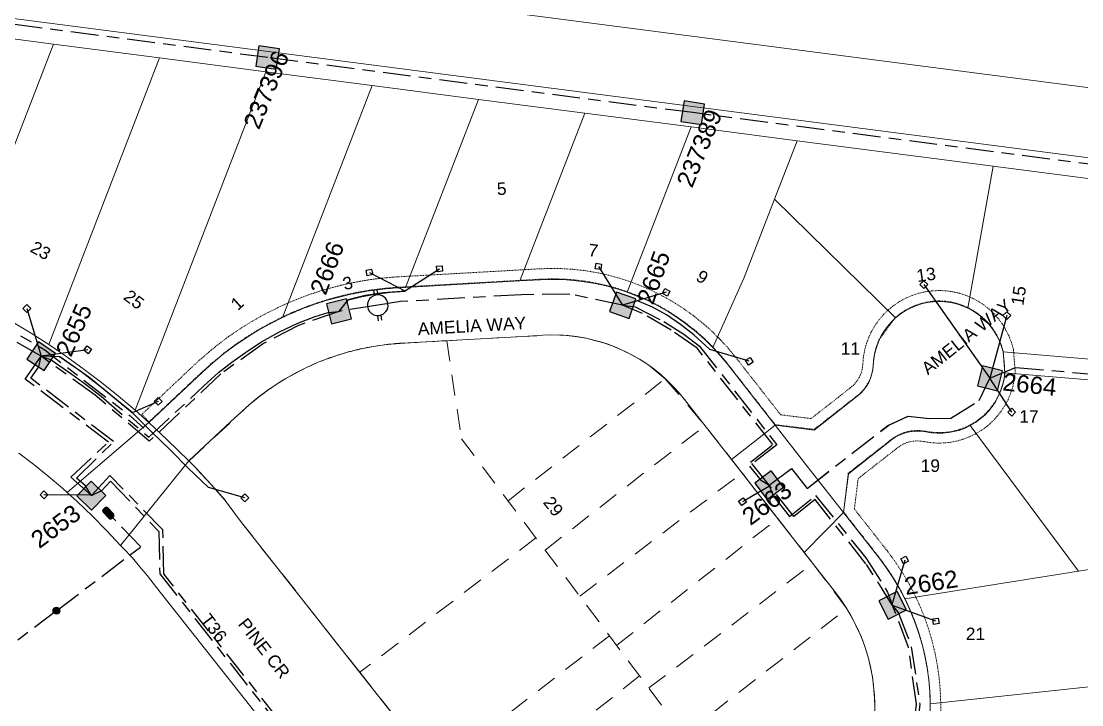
# Model space of a CAD drawing. Header units: metres. Extents: x 298214 to 299272, y 6265564 to 6266203.
# Drawn here: x 298861.9 to 299014.7, y 6266015.6 to 6266114.2 of the extents above; entities that cross this region are included whole.
import ezdxf
from ezdxf.enums import TextEntityAlignment as Align

# ---------------------------------------------------------------- set-up
doc = ezdxf.new("R2010")
doc.units = ezdxf.units.M
for name, pattern in [('Cable Exist UG', [8.2, 4, -1.2, 1.8, -1.2]), ('Dash', [5, 3, -2]), ('HIDDEN', [0.375, 0.25, -0.125]), ('HIDDEN2', [0.1875, 0.125, -0.0625])]:
    doc.linetypes.add(name, pattern=pattern)
doc.layers.get('0').update_dxf_attribs({"color": 6})
for name, color, linetype, lineweight in [('Cadastre Developer_SP_EXT', 9, 'Continuous', 5), ('Cadastre Land Parcels_SP_EXT', 9, 'Continuous', 5), ('Cadastre Other Property_SP_EXT', 9, 'HIDDEN', 5), ('Cadastre Roads_SP_EXT', 9, 'Continuous', 5)]:
    doc.layers.add(name, color=color, linetype=linetype, lineweight=lineweight)
for name, color, linetype in [('Equip_LV_EXT', 7, 'Continuous'), ('Mains_LV_EXT', 7, 'Continuous'), ('Mains_SL_EXT', 7, 'Continuous'), ('Services_SP_EXT', 7, 'Continuous'), ('SupportsUG_SP_LV_SL_EXT', 7, 'Continuous'), ('UG_Details_SP_MISC', 7, 'Continuous')]:
    doc.layers.add(name, color=color, linetype=linetype)
doc.styles.add('COLUMN_LABEL', font='arial.ttf')
doc.styles.add('POLE_LABEL', font='arial.ttf')
doc.styles.get("Standard").update_dxf_attribs({"font": 'arial.ttf'})

# ---------------------------------------------------------------- blocks, each defined once
blk = doc.blocks.new('COLUMN_EXT')
blk.add_hatch(color=256).paths.add_polyline_path([(-1.49, 1.48), (-1.49, -1.49), (1.48, -1.49), (1.48, 1.48)])
blk.add_lwpolyline([(-1.49, -1.49), (1.48, -1.49), (1.48, 1.48), (-1.49, 1.48)], close=True)
for tag, height, style, flags, p in [('ASSET_NUM', 2.5, 'COLUMN_LABEL', 8, (2, 2)), ('STRUCTURE_PLANT_NUMBER', 0.2, 'POLE_LABEL', 9, (1.81, 0.03)), ('STREET_CODE', 0.2, 'COLUMN_LABEL', 9, (1.81, -0.2))]:
    blk.add_attdef(tag, text='', height=height, dxfattribs=dict(style=style, flags=flags)).set_placement(p, align=Align.MIDDLE_LEFT)
at = {"flags": 9}
for tag, p in [('COLUMN_TYPE', (1.81, -0.4)), ('OWNED_BY', (1.81, -0.6)), ('STATE', (1.81, -0.8)), ('USAGE', (1.81, -1)), ('STREETNAME', (1.81, -1.6)), ('LEGEND', (1.81, -1.2)), ('LOCATION', (1.81, -1.4)), ('SUBURB', (1.81, -1.8)), ('NOTES', (1.81, -2))]:
    blk.add_attdef(tag, text='', height=0.2, dxfattribs=at).set_placement(p, align=Align.MIDDLE_LEFT)
at = {"flags": 1}
blk.add_attdef('Z', (1.81, -2.35), '', height=0.2, dxfattribs=at)
blk = doc.blocks.new('CCP_EXT')
at = {"flags": 9}
for tag, p in [('LIFE_SUPPORT', (0, -1.6)), ('STATE', (0, -1.8)), ('NOTES', (0, -2))]:
    blk.add_attdef(tag, text='', height=0.2, dxfattribs=at).set_placement(p, align=Align.MIDDLE_LEFT)
blk.add_wipeout([(0, 0.57), (0.57, 0), (0, -0.57), (-0.57, 0)])
blk.add_lwpolyline([(-0.57, 0), (0, 0.57), (0.57, 0), (0, -0.57), (-0.57, 0)])
at = {"flags": 1}
blk.add_attdef('Z', (0, 0), '', height=0.2, dxfattribs=at)
at = {"flags": 9}
for tag, p in [('CCP_TYPE', (0, 0)), ('CONSTRUCTED_VOLTAGE', (0, -0.2)), ('OPERATING_VOLTAGE', (0, -0.6)), ('ORIENTATION', (0, -0.8)), ('OWNED_BY', (0, -1)), ('NO_PHASES', (0, -0.4)), ('USAGE', (0, -1.2)), ('LEGEND', (0, -1.4))]:
    blk.add_attdef(tag, text='', height=0.2, dxfattribs=at).set_placement(p, align=Align.MIDDLE_LEFT)
blk = doc.blocks.new('LV_STJ_EXT')
h = blk.add_hatch(color=256)
edge = h.paths.add_edge_path()
edge.add_ellipse((-0.59, 0.13), major_axis=(0.226, 0.226), ratio=1, start_angle=45, end_angle=135)
edge.add_line((-0.91, 0.13), (-0.91, -0.13))
edge.add_ellipse((-0.59, -0.13), major_axis=(0.226, 0.226), ratio=1, start_angle=135, end_angle=225)
edge.add_line((-0.59, -0.45), (0.59, -0.45))
edge.add_ellipse((0.59, -0.13), major_axis=(-0.226, 0.226), ratio=1, start_angle=135, end_angle=225)
edge.add_line((0.91, -0.13), (0.91, 0.13))
edge.add_ellipse((0.59, 0.13), major_axis=(-0.226, 0.226), ratio=1, start_angle=225, end_angle=315)
edge.add_line((0.59, 0.45), (-0.59, 0.45))
blk.add_lwpolyline([(-0.91, 0.13), (-0.91, -0.13, 0.414214), (-0.59, -0.45), (0.59, -0.45, 0.414214), (0.91, -0.13), (0.91, 0.13, 0.414214), (0.59, 0.45), (-0.59, 0.45, 0.414214)], format="xyb", close=True)
at = {"flags": 1}
blk.add_attdef('Z', (0, 0), '', height=0.2, dxfattribs=at)
at = {"flags": 9}
for tag, p in [('ORIENTATION', (0, 0)), ('USAGE', (0, -0.2)), ('LEGEND', (0, -0.4)), ('NOTES', (0, -0.6))]:
    blk.add_attdef(tag, text='', height=0.2, dxfattribs=at).set_placement(p, align=Align.MIDDLE_LEFT)
blk = doc.blocks.new('LV_UG_LINKS_OPEN_EXT')
for p, q in [((-0.25, 1.47), (-0.25, 2.22)), ((0.25, 1.47), (0.25, 2.22)), ((-0.25, -1.47), (-0.25, -2.22)), ((0.25, -1.47), (0.25, -2.22))]:
    blk.add_line(p, q)
at = {"flags": 9}
for tag, p in [('ACTUAL_STATUS', (0, 0)), ('CONSTRUCTED_VOLTAGE', (0, -0.2)), ('OPERATING_VOLTAGE', (0, -0.6)), ('ORIENTATION', (0, -0.8)), ('STATE', (0, -1)), ('SWITCH_TYPE', (0, -1.2)), ('NO_PHASES', (0, -0.4)), ('USAGE', (0, -1.4)), ('NOTES', (0, -1.6))]:
    blk.add_attdef(tag, text='', height=0.2, dxfattribs=at).set_placement(p, align=Align.MIDDLE_LEFT)
at = {"flags": 1}
blk.add_attdef('Z', (0, 0), '', height=0.2, dxfattribs=at)
blk.add_wipeout([(-0.25, 1.47), (-0.43, 1.43), (-0.61, 1.36), (-0.77, 1.28), (-0.93, 1.17), (-1.07, 1.05), (-1.19, 0.9), (-1.29, 0.75), (-1.38, 0.58), (-1.44, 0.4), (-1.48, 0.22), (-1.49, 0.03), (-1.49, -0.16), (-1.45, -0.34), (-1.4, -0.52), (-1.32, -0.69), (-1.23, -0.85), (-1.11, -1), (-0.98, -1.13), (-0.83, -1.24), (-0.66, -1.34), (-0.49, -1.41), (-0.31, -1.46), (-0.13, -1.49), (0.06, -1.49), (0.25, -1.47), (0.43, -1.43), (0.61, -1.36), (0.77, -1.28), (0.93, -1.17), (1.07, -1.05), (1.19, -0.9), (1.29, -0.75), (1.38, -0.58), (1.44, -0.4), (1.48, -0.22), (1.49, -0.03), (1.49, 0.16), (1.45, 0.34), (1.4, 0.52), (1.32, 0.69), (1.23, 0.85), (1.11, 1), (0.98, 1.13), (0.83, 1.24), (0.66, 1.34), (0.49, 1.41), (0.31, 1.46), (0.13, 1.49), (-0.06, 1.49)])
blk.add_lwpolyline([(0, -1.49, 1), (0, 1.49, 1)], format="xyb", close=True)
blk = doc.blocks.new('CONNECTOR_NODE_EXT')
h = blk.add_hatch(color=256)
edge = h.paths.add_edge_path()
edge.add_arc((0, 0), 0.5, 0, 360)
blk.add_circle((0, 0), 0.5)
at = {"flags": 1}
blk.add_attdef('Z', (0, 0), '', height=0.2, dxfattribs=at)
at = {"flags": 9}
for tag, p in [('CONNECTOR_TYPE', (0, 0)), ('CONSTRUCTED_VOLTAGE', (0, -0.2)), ('OPERATING_VOLTAGE', (0, -0.6)), ('ORIENTATION', (0, -0.8)), ('SUBTYPE', (0, -1)), ('NO_PHASES', (0, -0.4)), ('USAGE', (0, -1.2)), ('NOTES', (0, -1.4))]:
    blk.add_attdef(tag, text='', height=0.2, dxfattribs=at).set_placement(p, align=Align.MIDDLE_LEFT)

msp = doc.modelspace()

# ---------------------------------------------------------------- linework, layer by layer
at = {"layer": 'Cadastre Developer_SP_EXT', "linetype": 'Dash'}
for points in [[(298932.05, 6266045.04), (298954.71, 6266062.63)], [(298937.39, 6266037.93), (298960.43, 6266055.87)], [(298947.71, 6266024.2), (298970.92, 6266042.47)], [(298936.07, 6266039.68), (298910.69, 6266020.31)], [(298952.34, 6266018.04), (298975.99, 6266035.99)], [(298957.44, 6266011.25), (298980.86, 6266029.5)], [(298946.67, 6266025.57), (298921.72, 6266006.32)], [(298951.02, 6266019.78), (298926.39, 6266000.4)]]:
    msp.add_lwpolyline(points, dxfattribs=at)
at = {"layer": 'Cadastre Land Parcels_SP_EXT', "linetype": 'Continuous'}
for points in [[(298363.9, 6266200.96), (298362.44, 6266189.44), (298382.38, 6266186.85), (299033.66, 6266102.27), (299053.72, 6266099.67), (299055.54, 6266111.67), (299057.4, 6266123.95), (299066.91, 6266122.7)], [(298984.9, 6266014.46), (298984.9, 6266015.81), (298984.86, 6266016.98), (298984.74, 6266018.32), (298984.56, 6266019.65), (298984.3, 6266020.98), (298983.99, 6266022.29), (298983.61, 6266023.58), (298983.16, 6266024.85), (298982.65, 6266026.1), (298981.99, 6266027.49), (298981.44, 6266028.51), (298980.75, 6266029.69), (298979.99, 6266030.82), (298979.12, 6266031.99), (298974.74, 6266037.58), (298964.25, 6266050.98), (298964.25, 6266050.98), (298957.47, 6266059.65), (298956.63, 6266060.67), (298955.96, 6266061.43), (298954.93, 6266062.44), (298954.01, 6266063.27), (298953.04, 6266064.04), (298952.03, 6266064.77), (298950.99, 6266065.44), (298949.91, 6266066.05), (298948.81, 6266066.62), (298947.68, 6266067.12), (298946.32, 6266067.63), (298945.39, 6266067.93), (298944.24, 6266068.25), (298943.08, 6266068.5), (298941.9, 6266068.7), (298940.72, 6266068.84), (298939.53, 6266068.92), (298938.34, 6266068.94), (298937.05, 6266068.9), (298934.18, 6266068.73), (298916.77, 6266067.75), (298916.43, 6266067.73), (298916.11, 6266067.71), (298915.8, 6266067.68), (298915.48, 6266067.65), (298915.16, 6266067.62), (298914.84, 6266067.59), (298914.53, 6266067.55), (298914.21, 6266067.51), (298913.9, 6266067.47), (298913.58, 6266067.43), (298913.27, 6266067.38), (298912.95, 6266067.33), (298912.64, 6266067.28), (298912.32, 6266067.23), (298911.7, 6266067.11), (298911.39, 6266067.05), (298911.07, 6266066.98), (298910.76, 6266066.91), (298910.45, 6266066.84), (298910.14, 6266066.77), (298909.83, 6266066.69), (298909.53, 6266066.61), (298909.22, 6266066.53), (298908.91, 6266066.45), (298908.6, 6266066.36), (298908.3, 6266066.27), (298907.99, 6266066.18), (298907.69, 6266066.08), (298907.39, 6266065.99), (298907.08, 6266065.89), (298906.78, 6266065.78), (298906.48, 6266065.68), (298906.18, 6266065.57), (298905.88, 6266065.46), (298905.59, 6266065.35), (298905.29, 6266065.23), (298904.99, 6266065.12), (298904.7, 6266065), (298904.41, 6266064.87), (298904.11, 6266064.75), (298903.82, 6266064.62), (298903.53, 6266064.49), (298903.24, 6266064.35), (298903.11, 6266064.3), (298901.49, 6266063.48), (298900.05, 6266062.68), (298898.65, 6266061.81), (298897.3, 6266060.88), (298895.98, 6266059.9), (298894.77, 6266058.9), (298892.03, 6266056.39), (298886.06, 6266050.78), (298887.08, 6266049.74), (298889.22, 6266047.43), (298891.3, 6266045.05), (298893.48, 6266042.1), (298929.88, 6265995.98)], [(298953.02, 6265941.73), (298949.97, 6265945.6), (298944.82, 6265952.11), (298922.2, 6265980.77), (298919.92, 6265983.67), (298917.17, 6265987.16), (298914.61, 6265990.45), (298912.89, 6265992.65), (298881.41, 6266032.54), (298880.08, 6266034.21), (298878.73, 6266035.81), (298877.93, 6266036.79), (298877.42, 6266037.35), (298877.08, 6266037.72), (298876.2, 6266038.59), (298874.17, 6266040.76), (298872.1, 6266042.87), (298869.97, 6266044.92), (298868.53, 6266046.22), (298867.84, 6266046.84), (298865.79, 6266048.58), (298863.69, 6266050.26), (298861.54, 6266051.88)]]:
    msp.add_lwpolyline(points, dxfattribs=at)
for points in [[(299033.66, 6266102.27), (298382.38, 6266186.85), (298380.83, 6266176.93), (298433.21, 6266170.12), (298650.79, 6266141.86), (298769.87, 6266126.39), (299032.1, 6266092.34), (299033.66, 6266102.27)], [(298866.53, 6266110.86), (298851.21, 6266112.85), (298838.8, 6266080.77), (298841.64, 6266079.76), (298844.45, 6266078.69), (298847.22, 6266077.55), (298849.96, 6266076.34), (298852.68, 6266075.06), (298866.53, 6266110.86)], [(298881.84, 6266108.87), (298866.53, 6266110.86), (298852.68, 6266075.06), (298855.39, 6266073.69), (298858.06, 6266072.26), (298860.7, 6266070.76), (298863.3, 6266069.18), (298865.85, 6266067.55), (298881.84, 6266108.87)], [(298897.16, 6266106.88), (298881.84, 6266108.87), (298865.85, 6266067.55), (298868.44, 6266065.79), (298870.98, 6266063.97), (298873.46, 6266062.08), (298875.9, 6266060.13), (298878.29, 6266058.11), (298897.16, 6266106.88)], [(298912.47, 6266104.89), (298897.16, 6266106.88), (298878.29, 6266058.11), (298880.3, 6266056.32), (298888.02, 6266063.58), (298889.51, 6266064.92), (298891.06, 6266066.19), (298892.66, 6266067.39), (298894.31, 6266068.51), (298896.01, 6266069.57), (298897.75, 6266070.55), (298899.53, 6266071.44), (298912.47, 6266104.89)], [(298927.79, 6266102.9), (298912.47, 6266104.89), (298899.53, 6266071.44), (298899.89, 6266071.61), (298900.24, 6266071.77), (298900.59, 6266071.93), (298900.95, 6266072.09), (298901.3, 6266072.24), (298901.66, 6266072.39), (298902.01, 6266072.53), (298902.37, 6266072.68), (298902.73, 6266072.82), (298903.1, 6266072.96), (298903.46, 6266073.09), (298903.82, 6266073.22), (298904.19, 6266073.35), (298904.56, 6266073.47), (298904.92, 6266073.59), (298905.29, 6266073.71), (298905.66, 6266073.83), (298906.03, 6266073.94), (298906.4, 6266074.05), (298906.78, 6266074.15), (298907.15, 6266074.26), (298907.52, 6266074.35), (298907.9, 6266074.45), (298908.27, 6266074.54), (298908.65, 6266074.63), (298909.03, 6266074.72), (298909.4, 6266074.8), (298909.78, 6266074.88), (298910.16, 6266074.96), (298910.54, 6266075.03), (298910.92, 6266075.1), (298911.3, 6266075.17), (298911.69, 6266075.23), (298912.07, 6266075.29), (298912.45, 6266075.34), (298912.83, 6266075.4), (298913.22, 6266075.45), (298913.6, 6266075.5), (298913.99, 6266075.54), (298914.37, 6266075.58), (298914.76, 6266075.62), (298915.14, 6266075.65), (298915.53, 6266075.68), (298915.91, 6266075.71), (298916.3, 6266075.73), (298917.29, 6266075.79), (298927.79, 6266102.9)], [(298943.1, 6266100.91), (298927.79, 6266102.9), (298917.29, 6266075.79), (298933.73, 6266076.72), (298943.1, 6266100.91)], [(298958.42, 6266098.92), (298943.1, 6266100.91), (298933.73, 6266076.72), (298936.71, 6266076.89), (298938.3, 6266076.94), (298939.89, 6266076.91), (298941.48, 6266076.8), (298943.06, 6266076.61), (298944.63, 6266076.35), (298946.19, 6266076), (298947.72, 6266075.58), (298949.24, 6266075.09), (298958.42, 6266098.92)], [(298973.73, 6266096.93), (298958.42, 6266098.92), (298949.24, 6266075.09), (298950.77, 6266074.5), (298952.28, 6266073.83), (298953.75, 6266073.08), (298955.18, 6266072.26), (298956.56, 6266071.37), (298957.89, 6266070.4), (298959.18, 6266069.37), (298960.41, 6266068.27), (298961.58, 6266067.11), (298966.08, 6266077.2), (298970.46, 6266088.52), (298973.73, 6266096.93)], [(299001.95, 6266093.26), (298973.73, 6266096.93), (298970.46, 6266088.52), (298987.9, 6266071.38), (298988.57, 6266071.91), (298989.28, 6266072.39), (298990.03, 6266072.79), (298990.82, 6266073.13), (298991.63, 6266073.4), (298992.46, 6266073.59), (298993.31, 6266073.71), (298994.16, 6266073.75), (298995.02, 6266073.71), (298995.87, 6266073.6), (298996.7, 6266073.41), (298997.52, 6266073.14), (298998.3, 6266072.81), (299001.95, 6266093.26)], [(299029.89, 6266077.8), (299020.79, 6266090.81), (299001.95, 6266093.26), (298998.3, 6266072.81), (298999.04, 6266072.41), (298999.74, 6266071.95), (299000.4, 6266071.43), (299001.01, 6266070.85), (299001.56, 6266070.22), (299002.06, 6266069.54), (299002.5, 6266068.83), (299002.87, 6266068.07), (299003.18, 6266067.29), (299003.41, 6266066.49), (299027.81, 6266064.45), (299029.89, 6266077.8)], [(298987.9, 6266071.38), (298970.46, 6266088.52), (298966.08, 6266077.2), (298961.58, 6266067.11), (298962.67, 6266065.91), (298963.71, 6266064.66), (298970.55, 6266055.91), (298976.16, 6266055.23), (298982.39, 6266060.1), (298982.88, 6266060.53), (298983.32, 6266061.01), (298983.71, 6266061.54), (298984.03, 6266062.1), (298984.3, 6266062.7), (298984.5, 6266063.32), (298984.63, 6266063.95), (298984.69, 6266064.6), (298984.76, 6266065.46), (298984.9, 6266066.3), (298985.13, 6266067.13), (298985.42, 6266067.93), (298985.79, 6266068.7), (298986.22, 6266069.44), (298986.73, 6266070.14), (298987.28, 6266070.78), (298987.9, 6266071.38)], [(299027.35, 6266061.48), (299003.65, 6266063.45), (299003.53, 6266062.6), (299003.35, 6266061.77), (299003.09, 6266060.95), (299002.75, 6266060.16), (299002.35, 6266059.4), (299001.88, 6266058.68), (299001.34, 6266058.01), (299000.75, 6266057.39), (299000.1, 6266056.83), (298999.41, 6266056.32), (298998.67, 6266055.88), (299014.27, 6266034.87), (299023.44, 6266036.33), (299027.35, 6266061.48)], [(299014.27, 6266034.87), (298998.67, 6266055.88), (298997.93, 6266055.52), (298997.15, 6266055.23), (298996.36, 6266055), (298995.54, 6266054.85), (298994.71, 6266054.77), (298993.89, 6266054.76), (298993.06, 6266054.82), (298992.24, 6266054.95), (298991.6, 6266055.05), (298990.95, 6266055.08), (298990.3, 6266055.03), (298989.65, 6266054.92), (298989.03, 6266054.74), (298988.43, 6266054.49), (298987.85, 6266054.18), (298987.32, 6266053.8), (298981.1, 6266048.93), (298980.41, 6266043.32), (298985.48, 6266036.84), (298986.53, 6266035.43), (298987.51, 6266033.96), (298988.42, 6266032.44), (298989.24, 6266030.88), (299014.27, 6266034.87)], [(299023.44, 6266036.33), (299014.27, 6266034.87), (298989.24, 6266030.88), (298989.98, 6266029.3), (298990.64, 6266027.68), (298991.22, 6266026.04), (298991.72, 6266024.36), (298992.13, 6266022.67), (298992.45, 6266020.95), (298992.69, 6266019.22), (298992.85, 6266017.48), (298992.91, 6266015.74), (299020.7, 6266018.75), (299023.44, 6266036.33)], [(299018.31, 6266003.4), (299020.7, 6266018.75), (298992.91, 6266015.74), (298992.9, 6266014.21), (298992.82, 6266012.69), (298992.68, 6266011.17), (298991.41, 6266000.49), (299018.31, 6266003.4)]]:
    msp.add_lwpolyline(points, close=True, dxfattribs=at)
at = {"layer": 'Cadastre Roads_SP_EXT', "linetype": 'Continuous'}
msp.add_lwpolyline([(299027.81, 6266064.45), (299003.41, 6266066.49), (299003.53, 6266064.97), (299003.65, 6266063.45), (299027.35, 6266061.48), (299027.58, 6266062.96), (299027.81, 6266064.45)], close=True, dxfattribs=at)
at = {"layer": 'Mains_LV_EXT', "linetype": 'Cable Exist UG'}
for points in [[(298969.7, 6266047.28), (298972.88, 6266049.7), (298975.14, 6266046.82), (298986.8, 6266055.89), (298989.73, 6266057.24), (298992.77, 6266056.9), (298995.89, 6266056.96), (298999.95, 6266059.48), (299001.5, 6266062.69)], [(298987.48, 6266029.95), (298983.64, 6266035.96), (298976.3, 6266045.19), (298973.22, 6266042.78), (298969.7, 6266047.28)], [(298866.97, 6266029.17), (298879.13, 6266038.4), (298874.44, 6266043.25)], [(298982.67, 6265977.57), (298986.59, 6265984.73), (298987.34, 6265987.27), (298988.1, 6265991.51), (298989.43, 6266000.74), (298990.91, 6266015.72), (298989.78, 6266023.87), (298987.48, 6266029.95)], [(298866.97, 6266029.17), (298851.56, 6266017.46)]]:
    msp.add_lwpolyline(points, dxfattribs=at)
at = {"layer": 'Mains_SL_EXT', "linetype": 'Cable Exist UG'}
for points in [[(298897.41, 6266108.92), (298836.15, 6266116.9)], [(298958.67, 6266100.98), (298897.41, 6266108.92)], [(299018.26, 6266093.24), (298958.67, 6266100.98)], [(299001.5, 6266062.69), (299005.24, 6266064.25), (299027.03, 6266062.37), (299029.32, 6266061.27)], [(298969.7, 6266047.28), (298972.88, 6266049.7), (298975.14, 6266046.82), (298986.91, 6266055.94), (298989.73, 6266057.24), (298992.75, 6266056.9), (298995.89, 6266056.96), (298999.95, 6266059.48), (299001.5, 6266062.69)], [(298969.7, 6266047.28), (298970.27, 6266045.74), (298972.63, 6266042.78), (298976.38, 6266045.78), (298983.61, 6266036.8), (298986.75, 6266031.87), (298987.48, 6266029.95)], [(298987.48, 6266029.95), (298988.34, 6266028.85), (298990.17, 6266023.99), (298991.39, 6266015.72), (298989.96, 6266001.74), (298988.73, 6265992.55), (298987.74, 6265986.73), (298987.05, 6265984.54), (298983.81, 6265978.72), (298982.67, 6265977.57)]]:
    msp.add_lwpolyline(points, dxfattribs=at)

# ---------------------------------------------------------------- block references
at = {"layer": 'Equip_LV_EXT', "rotation": 132.8446068683434}
msp.add_blockref('LV_STJ_EXT', (298874.44, 6266043.25), dxfattribs=at)
at = {"layer": 'Equip_LV_EXT'}
msp.add_blockref('CONNECTOR_NODE_EXT', (298866.97, 6266029.17), dxfattribs=at)
at = {"layer": 'SupportsUG_SP_LV_SL_EXT'}
ref = msp.add_blockref('COLUMN_EXT', (298897.41, 6266108.92), dxfattribs=dict(at, rotation=351.603621822244))
ref.add_attrib('ASSET_NUM', '237396', dxfattribs={"layer": '0', "height": 2.5, "rotation": 67.752, "style": 'COLUMN_LABEL'}).set_placement((298899.41, 6266109.67), align=Align.MIDDLE_RIGHT)
ref = msp.add_blockref('COLUMN_EXT', (298958.67, 6266100.98), dxfattribs=dict(at, rotation=351.4823730393124))
ref.add_attrib('ASSET_NUM', '237389', dxfattribs={"layer": '0', "height": 2.5, "rotation": 67.7232, "style": 'COLUMN_LABEL'}).set_placement((298960.67, 6266101.73), align=Align.TOP_RIGHT)
ref = msp.add_blockref('COLUMN_EXT', (298907.67, 6266072.32), dxfattribs=dict(at, rotation=194.2664191663896))
ref.add_attrib('ASSET_NUM', '2666', dxfattribs={"layer": '0', "height": 2.5, "rotation": 69.361, "style": 'COLUMN_LABEL'}).set_placement((298903.43, 6266075.41), align=Align.TOP_LEFT)
ref = msp.add_blockref('COLUMN_EXT', (298948.57, 6266073.21), dxfattribs=dict(at, rotation=160.7438317725801))
ref.add_attrib('ASSET_NUM', '2665', dxfattribs={"layer": '0', "height": 2.5, "rotation": 70.8526, "style": 'COLUMN_LABEL'}).set_placement((298950.57, 6266073.96), align=Align.TOP_LEFT)
ref = msp.add_blockref('COLUMN_EXT', (298864.77, 6266065.86), dxfattribs=dict(at, rotation=146.1559625258223))
ref.add_attrib('ASSET_NUM', '2655', dxfattribs={"layer": '0', "height": 2.5, "rotation": 66.2689, "style": 'COLUMN_LABEL'}).set_placement((298866.77, 6266066.61), align=Align.TOP_LEFT)
ref = msp.add_blockref('COLUMN_EXT', (299001.5, 6266062.69), dxfattribs=dict(at, rotation=76.38573284434194))
ref.add_attrib('ASSET_NUM', '2664', dxfattribs={"layer": '0', "height": 2.5, "rotation": 353.9511, "style": 'COLUMN_LABEL'}).set_placement((299003.5, 6266063.44), align=Align.TOP_LEFT)
ref = msp.add_blockref('COLUMN_EXT', (298969.7, 6266047.28), dxfattribs=dict(at, rotation=306.9181431787414))
ref.add_attrib('ASSET_NUM', '2663', dxfattribs={"layer": '0', "height": 2.5, "rotation": 36.9544, "style": 'COLUMN_LABEL'}).set_placement((298971.7, 6266048.03), align=Align.TOP_RIGHT)
ref = msp.add_blockref('COLUMN_EXT', (298872, 6266045.77), dxfattribs=dict(at, rotation=315.1414517240952))
ref.add_attrib('ASSET_NUM', '2653', dxfattribs={"layer": '0', "height": 2.5, "rotation": 36.6156, "style": 'COLUMN_LABEL'}).set_placement((298869.23, 6266044.68), align=Align.TOP_RIGHT)
ref = msp.add_blockref('COLUMN_EXT', (298987.48, 6266029.95), dxfattribs=dict(at, rotation=116.7481306524379))
ref.add_attrib('ASSET_NUM', '2662', dxfattribs={"layer": '0', "height": 2.5, "rotation": 8.6191, "style": 'COLUMN_LABEL'}).set_placement((298989.48, 6266030.7), align=Align.BOTTOM_LEFT)

# ---------------------------------------------------------------- texts
at = {"layer": 'Cadastre Land Parcels_SP_EXT'}
for s, rotation, p in [('5', 3.2478, (298930.48, 6266089.08)), ('23', 330.3038, (298863.04, 6266081.03)), ('7', 353.3022, (298943.54, 6266080.31)), ('3', 13.8532, (298908.48, 6266075.37)), ('9', 327.1946, (298958.97, 6266076.92)), ('13', 7.8222, (298991.04, 6266076.55)), ('15', 81.1519, (299006.3, 6266073.08)), ('25', 322.811, (298876.49, 6266074.17)), ('1', 41.9678, (298893.09, 6266072.36)), ('29', 308.5027, (298937.01, 6266044.76))]:
    msp.add_text(s, height=1.8, rotation=rotation, dxfattribs=at).set_placement(p)
for s, p in [('11', (298979.99, 6266066.07)), ('17', (299005.73, 6266056.28)), ('19', (298991.51, 6266049.19)), ('21', (298998.02, 6266024.94))]:
    msp.add_text(s, height=1.8, dxfattribs=at).set_placement(p)
at = {"layer": 'Cadastre Roads_SP_EXT'}
for s, rotation, p in [('AMELIA WAY', 3.2832, (298919.09, 6266068.9)), ('PINE CR', 308.2072, (298893.04, 6266027.22))]:
    msp.add_text(s, height=1.8, rotation=rotation, dxfattribs=at).set_placement(p)
at = {"layer": 'Mains_LV_EXT'}
msp.add_text('T36', height=1.8, rotation=307.1487, dxfattribs=at).set_placement((298887.64, 6266027.88))

# ---------------------------------------------------------------- next in the draw order: block references
at = {"layer": 'Services_SP_EXT'}
for p, rotation in [((298922.19, 6266078.48), 319.4948660896813), ((298945.08, 6266078.81), 217.8261539842007), ((298912.07, 6266077.95), 237.0364032138154), ((298954.84, 6266075.08), 287.4039460520985), ((298871.47, 6266066.8), 187.961046085994), ((298966.82, 6266065.15), 256.2952800724112), ((298865.17, 6266045.9), 0.8508364527140032), ((298965.84, 6266044.9), 352.209097056945), ((298989.22, 6266036.49), 253.8260287993717), ((298993.72, 6266027.65), 143.8344557041465)]:
    msp.add_blockref('CCP_EXT', p, dxfattribs=dict(at, rotation=rotation))
for p in [(298991.99, 6266076.19), (298862.7, 6266072.75), (299003.92, 6266071.72), (298881.63, 6266059.36), (299004.64, 6266057.8), (298894.13, 6266045.44)]:
    msp.add_blockref('CCP_EXT', p, dxfattribs=at)

# ---------------------------------------------------------------- next in the draw order: linework, layer by layer
at = {"layer": 'Cadastre Developer_SP_EXT', "linetype": 'Dash'}
for points in [[(298923.21, 6266068.11), (298938.02, 6266068.93), (298940.03, 6266068.88), (298941.67, 6266068.73), (298943.29, 6266068.46), (298943.81, 6266068.34), (298945.82, 6266067.79), (298947.04, 6266067.36), (298948.93, 6266066.56), (298949.53, 6266066.25), (298950.39, 6266065.78), (298951.37, 6266065.2), (298952.18, 6266064.66), (298952.37, 6266064.52), (298954.69, 6266062.61), (298954.71, 6266062.63), (298960.43, 6266055.87), (298965.78, 6266049.04), (298970.92, 6266042.47), (298975.99, 6266035.99), (298980.86, 6266029.5), (298981.76, 6266027.93), (298982.19, 6266027.07), (298982.92, 6266025.45), (298983.46, 6266024), (298983.93, 6266022.48), (298984.27, 6266021.11), (298984.56, 6266019.62), (298984.73, 6266018.38), (298984.88, 6266016.53), (298984.9, 6266015.35)], [(298921.72, 6266006.32), (298910.69, 6266020.31), (298893.49, 6266042.1), (298891.31, 6266045.05), (298889.24, 6266047.42), (298886.08, 6266050.78), (298894.78, 6266058.89), (298895.46, 6266059.45), (298896.09, 6266059.96), (298896.49, 6266060.26), (298896.94, 6266060.6), (298897.31, 6266060.88), (298897.8, 6266061.22), (298898.33, 6266061.58), (298898.79, 6266061.89), (298899.46, 6266062.3), (298900.03, 6266062.66), (298900.76, 6266063.06), (298901.35, 6266063.39), (298902.07, 6266063.76), (298903.08, 6266064.27), (298903.7, 6266064.55), (298904.71, 6266064.99), (298905.24, 6266065.21), (298905.83, 6266065.43), (298906.3, 6266065.61), (298907.14, 6266065.9), (298907.63, 6266066.06), (298908.47, 6266066.32), (298908.87, 6266066.43), (298909.39, 6266066.57), (298909.8, 6266066.68), (298910.35, 6266066.81), (298910.87, 6266066.93), (298911.38, 6266067.04), (298911.88, 6266067.14), (298913.17, 6266067.36), (298914.25, 6266067.51), (298915.22, 6266067.62), (298917.2, 6266067.77), (298918.01, 6266067.81), (298919, 6266067.87), (298919.4, 6266067.89), (298920.37, 6266067.95), (298921.45, 6266068.01), (298921.87, 6266068.03), (298922.51, 6266068.07), (298923.21, 6266068.11)], [(298923.21, 6266068.11), (298925.35, 6266053.94), (298964.54, 6266001.8), (298974.38, 6265993.82)], [(298942.39, 6266031.28), (298965.78, 6266049.04)]]:
    msp.add_lwpolyline(points, dxfattribs=at)
at = {"layer": 'Cadastre Other Property_SP_EXT', "linetype": 'HIDDEN2'}
msp.add_lwpolyline([(298994.4, 6266014.26), (298994.41, 6266015.85), (298994.34, 6266017.67), (298994.18, 6266019.48), (298993.93, 6266021.29), (298993.59, 6266023.07), (298993.16, 6266024.84), (298992.65, 6266026.59), (298992.04, 6266028.31), (298991.36, 6266029.99), (298990.59, 6266031.64), (298989.72, 6266033.27), (298988.78, 6266034.85), (298987.76, 6266036.38), (298986.67, 6266037.84), (298981.97, 6266043.84), (298982.51, 6266048.22), (298988.21, 6266052.69), (298988.64, 6266052.99), (298989.07, 6266053.22), (298989.52, 6266053.41), (298989.99, 6266053.55), (298990.48, 6266053.63), (298990.96, 6266053.66), (298991.45, 6266053.64), (298992.01, 6266053.56), (298992.88, 6266053.42), (298993.84, 6266053.35), (298994.8, 6266053.36), (298995.75, 6266053.45), (298996.7, 6266053.63), (298997.62, 6266053.89), (298998.52, 6266054.23), (298999.38, 6266054.65), (299000.24, 6266055.16), (299001.04, 6266055.74), (299001.79, 6266056.4), (299002.47, 6266057.12), (299003.09, 6266057.89), (299003.64, 6266058.73), (299004.11, 6266059.6), (299004.49, 6266060.52), (299004.8, 6266061.46), (299005.01, 6266062.43), (299005.15, 6266063.51), (299004.89, 6266066.85), (299004.6, 6266067.86), (299004.25, 6266068.77), (299003.81, 6266069.64), (299003.31, 6266070.47), (299002.73, 6266071.25), (299002.09, 6266071.98), (299001.38, 6266072.65), (299000.62, 6266073.26), (298999.81, 6266073.79), (298998.95, 6266074.25), (298998.04, 6266074.64), (298997.1, 6266074.95), (298996.13, 6266075.16), (298995.15, 6266075.3), (298994.16, 6266075.34), (298993.17, 6266075.29), (298992.19, 6266075.16), (298991.23, 6266074.94), (298990.28, 6266074.63), (298989.38, 6266074.24), (298988.5, 6266073.77), (298987.68, 6266073.22), (298986.91, 6266072.6), (298986.19, 6266071.91), (298985.54, 6266071.16), (298984.97, 6266070.35), (298984.46, 6266069.5), (298984.04, 6266068.6), (298983.69, 6266067.67), (298983.44, 6266066.71), (298983.27, 6266065.74), (298983.19, 6266064.82), (298983.14, 6266064.26), (298983.04, 6266063.78), (298982.89, 6266063.32), (298982.69, 6266062.87), (298982.45, 6266062.45), (298982.16, 6266062.06), (298981.83, 6266061.7), (298981.43, 6266061.35), (298975.73, 6266056.88), (298971.35, 6266057.42), (298964.88, 6266065.69), (298963.81, 6266066.99), (298962.66, 6266068.24), (298962.33, 6266068.57), (298962.66, 6266068.24), (298961.43, 6266069.46), (298960.14, 6266070.61), (298958.79, 6266071.69), (298957.38, 6266072.7), (298955.93, 6266073.64), (298954.43, 6266074.5), (298952.88, 6266075.28), (298951.3, 6266075.99), (298949.69, 6266076.6), (298948.11, 6266077.12), (298946.5, 6266077.56), (298944.88, 6266077.91), (298943.24, 6266078.19), (298941.59, 6266078.38), (298939.93, 6266078.49), (298938.27, 6266078.52), (298936.63, 6266078.47), (298933.64, 6266078.3), (298917.2, 6266077.37), (298916.21, 6266077.31), (298915.81, 6266077.29), (298915.41, 6266077.26), (298915.02, 6266077.23), (298914.62, 6266077.19), (298914.22, 6266077.15), (298913.82, 6266077.11), (298913.42, 6266077.07), (298913.03, 6266077.02), (298912.63, 6266076.97), (298912.23, 6266076.91), (298911.84, 6266076.85), (298911.44, 6266076.79), (298911.05, 6266076.73), (298910.65, 6266076.66), (298910.26, 6266076.58), (298909.87, 6266076.51), (298909.48, 6266076.43), (298909.08, 6266076.35), (298908.69, 6266076.26), (298908.3, 6266076.17), (298907.91, 6266076.08), (298907.53, 6266075.98), (298907.14, 6266075.88), (298906.75, 6266075.78), (298906.37, 6266075.68), (298905.98, 6266075.57), (298905.6, 6266075.46), (298905.21, 6266075.34), (298904.83, 6266075.22), (298904.45, 6266075.1), (298904.07, 6266074.97), (298903.69, 6266074.84), (298903.31, 6266074.71), (298902.94, 6266074.58), (298902.56, 6266074.44), (298902.19, 6266074.3), (298901.82, 6266074.15), (298901.44, 6266074), (298901.07, 6266073.85), (298900.7, 6266073.7), (298900.34, 6266073.54), (298899.97, 6266073.38), (298899.61, 6266073.21), (298899.24, 6266073.05), (298898.87, 6266072.87), (298897.03, 6266071.95), (298895.23, 6266070.94), (298893.48, 6266069.85), (298891.77, 6266068.69), (298890.12, 6266067.45), (298888.53, 6266066.13), (298887, 6266064.76), (298879.28, 6266057.49), (298880.3, 6266056.4), (298888.02, 6266063.66), (298889.51, 6266065), (298891.05, 6266066.27), (298892.65, 6266067.47), (298894.3, 6266068.59), (298896, 6266069.65), (298897.74, 6266070.62), (298899.52, 6266071.52), (298899.87, 6266071.69), (298900.23, 6266071.85), (298900.58, 6266072.01), (298900.93, 6266072.16), (298901.29, 6266072.32), (298901.65, 6266072.47), (298902.01, 6266072.61), (298902.36, 6266072.76), (298902.73, 6266072.9), (298903.09, 6266073.03), (298903.45, 6266073.17), (298903.82, 6266073.3), (298904.18, 6266073.43), (298904.55, 6266073.55), (298904.91, 6266073.67), (298905.28, 6266073.79), (298905.65, 6266073.91), (298906.02, 6266074.02), (298906.4, 6266074.13), (298906.77, 6266074.23), (298907.14, 6266074.33), (298907.52, 6266074.43), (298907.89, 6266074.53), (298908.27, 6266074.62), (298908.64, 6266074.71), (298909.02, 6266074.8), (298909.4, 6266074.88), (298909.78, 6266074.96), (298910.16, 6266075.04), (298910.54, 6266075.11), (298910.92, 6266075.18), (298911.3, 6266075.25), (298911.68, 6266075.31), (298912.06, 6266075.37), (298912.45, 6266075.43), (298912.83, 6266075.48), (298913.21, 6266075.53), (298913.6, 6266075.58), (298913.98, 6266075.62), (298914.37, 6266075.66), (298914.75, 6266075.7), (298915.14, 6266075.73), (298915.53, 6266075.76), (298915.91, 6266075.79), (298916.3, 6266075.81), (298917.29, 6266075.87), (298933.73, 6266076.8), (298936.7, 6266076.97), (298938.28, 6266077.02), (298939.87, 6266076.99), (298941.45, 6266076.89), (298943.03, 6266076.7), (298944.6, 6266076.44), (298946.15, 6266076.1), (298947.68, 6266075.68), (298949.19, 6266075.19), (298950.73, 6266074.6), (298952.24, 6266073.93), (298953.71, 6266073.18), (298955.15, 6266072.36), (298956.54, 6266071.46), (298957.88, 6266070.5), (298959.17, 6266069.46), (298960.4, 6266068.36), (298961.58, 6266067.2), (298962.67, 6266066), (298963.71, 6266064.75), (298970.55, 6266056), (298976.16, 6266055.32), (298982.39, 6266060.19), (298982.88, 6266060.62), (298983.32, 6266061.1), (298983.71, 6266061.63), (298984.03, 6266062.19), (298984.3, 6266062.78), (298984.5, 6266063.41), (298984.63, 6266064.04), (298984.69, 6266064.69), (298984.76, 6266065.55), (298984.9, 6266066.39), (298985.13, 6266067.22), (298985.42, 6266068.02), (298985.53, 6266068.26), (298987.9, 6266071.47), (298987.9, 6266071.47), (298988.57, 6266072), (298989.28, 6266072.48), (298990.03, 6266072.89), (298990.82, 6266073.22), (298991.63, 6266073.49), (298992.46, 6266073.68), (298993.31, 6266073.8), (298994.16, 6266073.84), (298995.02, 6266073.8), (298995.87, 6266073.69), (298996.7, 6266073.5), (298997.51, 6266073.23), (298998.3, 6266072.9), (298999.04, 6266072.5), (298999.74, 6266072.04), (299000.4, 6266071.52), (299001.01, 6266070.94), (299001.56, 6266070.31), (299002.06, 6266069.63), (299002.5, 6266068.92), (299002.87, 6266068.17), (299003.17, 6266067.38), (299003.41, 6266066.58), (299003.64, 6266063.54), (299003.53, 6266062.69), (299003.35, 6266061.86), (299003.08, 6266061.04), (299002.75, 6266060.25), (299002.35, 6266059.49), (299001.87, 6266058.77), (299001.34, 6266058.1), (299000.75, 6266057.48), (299000.1, 6266056.92), (298999.41, 6266056.41), (298998.67, 6266055.97), (298997.93, 6266055.61), (298997.15, 6266055.32), (298996.35, 6266055.09), (298995.54, 6266054.94), (298994.71, 6266054.86), (298993.88, 6266054.85), (298993.06, 6266054.91), (298992.24, 6266055.04), (298991.6, 6266055.14), (298990.94, 6266055.17), (298990.29, 6266055.12), (298989.65, 6266055.01), (298989.03, 6266054.83), (298988.42, 6266054.58), (298987.85, 6266054.27), (298987.32, 6266053.89), (298981.09, 6266049.02), (298980.41, 6266043.41), (298985.48, 6266036.93), (298986.53, 6266035.52), (298987.51, 6266034.05), (298988.42, 6266032.53), (298989.24, 6266030.97), (298989.98, 6266029.39), (298990.64, 6266027.78), (298991.22, 6266026.13), (298991.71, 6266024.45), (298992.13, 6266022.76), (298992.45, 6266021.04), (298992.69, 6266019.31), (298992.85, 6266017.57), (298992.91, 6266015.83), (298992.9, 6266014.3)], dxfattribs=at)
at = {"layer": 'Cadastre Roads_SP_EXT', "linetype": 'Continuous'}
for points in [[(298949.24, 6266075.09), (298947.72, 6266075.58), (298946.19, 6266076), (298944.63, 6266076.35), (298943.06, 6266076.61), (298941.48, 6266076.8), (298939.89, 6266076.91), (298938.3, 6266076.94), (298936.71, 6266076.89), (298933.73, 6266076.72), (298917.29, 6266075.79), (298916.3, 6266075.73), (298915.91, 6266075.71), (298915.53, 6266075.68), (298915.14, 6266075.65), (298914.76, 6266075.62), (298914.37, 6266075.58), (298913.99, 6266075.54), (298913.6, 6266075.5), (298913.22, 6266075.45), (298912.83, 6266075.4), (298912.45, 6266075.34), (298912.07, 6266075.29), (298911.69, 6266075.23), (298911.3, 6266075.17), (298910.92, 6266075.1), (298910.54, 6266075.03), (298910.16, 6266074.96), (298909.78, 6266074.88), (298909.4, 6266074.8), (298909.03, 6266074.72), (298908.65, 6266074.63), (298908.27, 6266074.54), (298907.9, 6266074.45), (298907.52, 6266074.35), (298907.15, 6266074.26), (298906.78, 6266074.15), (298906.4, 6266074.05), (298906.03, 6266073.94), (298905.66, 6266073.83), (298905.29, 6266073.71), (298904.92, 6266073.59), (298904.56, 6266073.47), (298904.19, 6266073.35), (298903.82, 6266073.22), (298903.46, 6266073.09), (298903.1, 6266072.96), (298902.73, 6266072.82), (298902.37, 6266072.68), (298902.01, 6266072.53), (298901.66, 6266072.39), (298901.3, 6266072.24), (298900.95, 6266072.09), (298900.59, 6266071.93), (298900.24, 6266071.77), (298899.89, 6266071.61), (298899.53, 6266071.44), (298897.75, 6266070.55), (298896.01, 6266069.57), (298894.31, 6266068.51), (298892.66, 6266067.39), (298891.06, 6266066.19), (298889.51, 6266064.92), (298888.02, 6266063.58), (298880.3, 6266056.32), (298882.91, 6266053.82), (298886.06, 6266050.78), (298892.03, 6266056.39), (298894.77, 6266058.9), (298895.98, 6266059.9), (298897.3, 6266060.88), (298898.65, 6266061.81), (298900.05, 6266062.68), (298901.49, 6266063.48), (298903.11, 6266064.3), (298903.24, 6266064.35), (298903.53, 6266064.49), (298903.82, 6266064.62), (298904.11, 6266064.75), (298904.41, 6266064.87), (298904.7, 6266065), (298904.99, 6266065.12), (298905.29, 6266065.23), (298905.59, 6266065.35), (298905.88, 6266065.46), (298906.18, 6266065.57), (298906.48, 6266065.68), (298906.78, 6266065.78), (298907.08, 6266065.89), (298907.39, 6266065.99), (298907.69, 6266066.08), (298907.99, 6266066.18), (298908.3, 6266066.27), (298908.6, 6266066.36), (298908.91, 6266066.45), (298909.22, 6266066.53), (298909.53, 6266066.61), (298909.83, 6266066.69), (298910.14, 6266066.77), (298910.45, 6266066.84), (298910.76, 6266066.91), (298911.07, 6266066.98), (298911.39, 6266067.05), (298911.7, 6266067.11), (298912.32, 6266067.23), (298912.64, 6266067.28), (298912.95, 6266067.33), (298913.27, 6266067.38), (298913.58, 6266067.43), (298913.9, 6266067.47), (298914.21, 6266067.51), (298914.53, 6266067.55), (298914.84, 6266067.59), (298915.16, 6266067.62), (298915.48, 6266067.65), (298915.8, 6266067.68), (298916.11, 6266067.71), (298916.43, 6266067.73), (298916.77, 6266067.75), (298934.18, 6266068.73), (298937.05, 6266068.9), (298938.34, 6266068.94), (298939.53, 6266068.92), (298940.72, 6266068.84), (298941.9, 6266068.7), (298943.08, 6266068.5), (298944.24, 6266068.25), (298945.39, 6266067.93), (298946.32, 6266067.63), (298947.68, 6266067.12), (298948.81, 6266066.62), (298949.91, 6266066.05), (298950.99, 6266065.44), (298952.03, 6266064.77), (298953.04, 6266064.04), (298954.01, 6266063.27), (298954.93, 6266062.44), (298955.96, 6266061.43), (298956.63, 6266060.67), (298957.47, 6266059.65), (298964.25, 6266050.98), (298967.77, 6266053.74), (298970.55, 6266055.91), (298963.71, 6266064.66), (298962.67, 6266065.91), (298961.58, 6266067.11), (298960.41, 6266068.27), (298959.18, 6266069.37), (298957.89, 6266070.4), (298956.56, 6266071.37), (298955.18, 6266072.26), (298953.75, 6266073.08), (298952.28, 6266073.83), (298950.77, 6266074.5), (298949.24, 6266075.09)], [(298998.3, 6266072.81), (298997.52, 6266073.14), (298996.7, 6266073.41), (298995.87, 6266073.6), (298995.02, 6266073.71), (298994.16, 6266073.75), (298993.31, 6266073.71), (298992.46, 6266073.59), (298991.63, 6266073.4), (298990.82, 6266073.13), (298990.03, 6266072.79), (298989.28, 6266072.39), (298988.57, 6266071.91), (298987.9, 6266071.38), (298987.28, 6266070.78), (298986.73, 6266070.14), (298986.22, 6266069.44), (298985.79, 6266068.7), (298985.42, 6266067.93), (298985.13, 6266067.13), (298984.9, 6266066.3), (298984.76, 6266065.46), (298984.69, 6266064.6), (298984.63, 6266063.95), (298984.5, 6266063.32), (298984.3, 6266062.7), (298984.03, 6266062.1), (298983.71, 6266061.54), (298983.32, 6266061.01), (298982.88, 6266060.53), (298982.39, 6266060.1), (298976.16, 6266055.23), (298970.55, 6266055.91), (298975.13, 6266050.07), (298980.41, 6266043.32), (298981.1, 6266048.93), (298987.32, 6266053.8), (298987.85, 6266054.18), (298988.43, 6266054.49), (298989.03, 6266054.74), (298989.65, 6266054.92), (298990.3, 6266055.03), (298990.95, 6266055.08), (298991.6, 6266055.05), (298992.24, 6266054.95), (298993.06, 6266054.82), (298993.89, 6266054.76), (298994.71, 6266054.77), (298995.54, 6266054.85), (298996.36, 6266055), (298997.15, 6266055.23), (298997.93, 6266055.52), (298998.67, 6266055.88), (298999.41, 6266056.32), (299000.1, 6266056.83), (299000.75, 6266057.39), (299001.34, 6266058.01), (299001.88, 6266058.68), (299002.35, 6266059.4), (299002.75, 6266060.16), (299003.09, 6266060.95), (299003.35, 6266061.77), (299003.53, 6266062.6), (299003.65, 6266063.45), (299003.53, 6266064.97), (299003.41, 6266066.49), (299003.18, 6266067.29), (299002.87, 6266068.07), (299002.5, 6266068.83), (299002.06, 6266069.54), (299001.56, 6266070.22), (299001.01, 6266070.85), (299000.4, 6266071.43), (298999.74, 6266071.95), (298999.04, 6266072.41), (298998.3, 6266072.81)], [(298929.88, 6265995.98), (298893.48, 6266042.1), (298891.3, 6266045.05), (298889.22, 6266047.43), (298887.08, 6266049.74), (298886.06, 6266050.78), (298880.64, 6266044.07), (298876.2, 6266038.59), (298877.08, 6266037.72), (298877.42, 6266037.35), (298877.93, 6266036.79), (298878.73, 6266035.81), (298880.08, 6266034.21), (298881.41, 6266032.54), (298912.89, 6265992.65), (298914.61, 6265990.45), (298917.17, 6265987.16), (298923.52, 6265991.57), (298929.88, 6265995.98)]]:
    msp.add_lwpolyline(points, close=True, dxfattribs=at)
for points in [[(298861.54, 6266051.88), (298863.69, 6266050.26), (298865.79, 6266048.58), (298867.84, 6266046.84), (298868.53, 6266046.22), (298873.96, 6266050.87), (298880.3, 6266056.32), (298878.29, 6266058.11), (298875.9, 6266060.13), (298873.46, 6266062.08), (298870.98, 6266063.97), (298868.44, 6266065.79), (298865.85, 6266067.55), (298863.3, 6266069.18), (298860.7, 6266070.76)], [(298992.9, 6266014.21), (298992.91, 6266015.74), (298992.85, 6266017.48), (298992.69, 6266019.22), (298992.45, 6266020.95), (298992.13, 6266022.67), (298991.72, 6266024.36), (298991.22, 6266026.04), (298990.64, 6266027.68), (298989.98, 6266029.3), (298989.24, 6266030.88), (298989.24, 6266030.88), (298988.42, 6266032.44), (298987.51, 6266033.96), (298986.53, 6266035.43), (298985.48, 6266036.84), (298980.41, 6266043.32), (298977.85, 6266040.73), (298974.74, 6266037.58), (298979.12, 6266031.99), (298979.99, 6266030.82), (298980.75, 6266029.69), (298981.44, 6266028.51), (298981.99, 6266027.49), (298982.65, 6266026.1), (298983.16, 6266024.85), (298983.61, 6266023.58), (298983.99, 6266022.29), (298984.3, 6266020.98), (298984.56, 6266019.65), (298984.74, 6266018.32), (298984.86, 6266016.98), (298984.9, 6266015.81), (298984.9, 6266014.46)]]:
    msp.add_lwpolyline(points, dxfattribs=at)
at = {"layer": 'Mains_LV_EXT', "linetype": 'Cable Exist UG'}
for points in [[(298864.77, 6266065.86), (298851.82, 6266073.26), (298837.76, 6266079.01), (298830.69, 6266081.2), (298823.25, 6266083.24)], [(298969.7, 6266047.28), (298966.99, 6266050.6), (298970.21, 6266053.12), (298959.32, 6266067.02), (298955.55, 6266069.63), (298951.41, 6266072.02), (298948.57, 6266073.21)], [(298907.67, 6266072.32), (298901.83, 6266070.29), (298896.79, 6266067.69), (298890.68, 6266063.34), (298880.34, 6266053.61), (298872.57, 6266060.24), (298864.77, 6266065.86)], [(298872, 6266045.77), (298869.05, 6266048.41), (298874.45, 6266053.49), (298862.48, 6266062.58), (298864.77, 6266065.86)], [(298899.06, 6266013.41), (298882.42, 6266034.5), (298882.32, 6266040.83), (298874.67, 6266048.68), (298872, 6266045.77)]]:
    msp.add_lwpolyline(points, dxfattribs=at)
at = {"layer": 'Mains_SL_EXT', "linetype": 'Cable Exist UG'}
for points in [[(298948.57, 6266073.21), (298950.35, 6266072.97), (298954.52, 6266070.85), (298957.37, 6266069.05), (298959.64, 6266067.34), (298970.81, 6266053.07), (298966.83, 6266050.02), (298968.42, 6266048.03), (298969.7, 6266047.28)], [(298864.77, 6266065.86), (298866.19, 6266065.35), (298869.17, 6266063.28), (298871.32, 6266061.76), (298873.43, 6266060.1), (298880.3, 6266054.18), (298888.17, 6266061.55), (298890.33, 6266063.5), (298892.25, 6266065.01), (298894.56, 6266066.66), (298896.5, 6266067.95), (298899.01, 6266069.32), (298901.74, 6266070.62), (298904.25, 6266071.59), (298906.12, 6266072.19), (298907.67, 6266072.32)], [(298872, 6266045.77), (298871.11, 6266047.23), (298869.84, 6266048.29), (298875.2, 6266053.56), (298863.26, 6266062.7), (298864.44, 6266064.36), (298864.77, 6266065.86)], [(298872, 6266045.77), (298873.49, 6266046.53), (298874.77, 6266047.85), (298881.74, 6266040.58), (298881.85, 6266034.5), (298897.69, 6266014.34), (298899.06, 6266013.41)]]:
    msp.add_lwpolyline(points, dxfattribs=at)
at = {"layer": 'Services_SP_EXT'}
for points in [[(298945.08, 6266078.81), (298948.57, 6266073.21)], [(298991.99, 6266076.19), (299001.5, 6266062.69)], [(298954.84, 6266075.08), (298948.57, 6266073.21)], [(298862.7, 6266072.75), (298864.77, 6266065.86)], [(298966.82, 6266065.15), (298961.14, 6266066.86), (298958.83, 6266068.97), (298956.91, 6266070.45), (298954.88, 6266071.84), (298952.87, 6266072.95), (298950.7, 6266073.84), (298948.57, 6266073.21)], [(299003.92, 6266071.72), (299001.5, 6266062.69)], [(298871.47, 6266066.8), (298864.77, 6266065.86)], [(298881.63, 6266059.36), (298877.9, 6266057.71), (298874.06, 6266060.87), (298871.62, 6266062.86), (298867.47, 6266065.78), (298864.77, 6266065.86)], [(298894.13, 6266045.44), (298888.9, 6266046.92), (298885.9, 6266049.79), (298883.47, 6266052.27), (298880.58, 6266055.06), (298877.81, 6266057.78), (298875.88, 6266059.38), (298873.44, 6266061.38), (298870.47, 6266063.67), (298867.4, 6266065.78), (298864.77, 6266065.86)], [(299004.64, 6266057.8), (299001.5, 6266062.69)], [(298969.74, 6266047.15), (298965.84, 6266044.9)], [(298872.06, 6266045.83), (298865.17, 6266045.9)], [(298989.22, 6266036.49), (298987.34, 6266030.02)], [(298993.72, 6266027.65), (298987.48, 6266029.95)]]:
    msp.add_lwpolyline(points, dxfattribs=at)
at = {"layer": 'UG_Details_SP_MISC', "color": 7, "linetype": 'Cable Exist UG', "flags": 128}
msp.add_lwpolyline([(298762.12, 6266079.09), (298765.61, 6266080.34), (298769.07, 6266081.39), (298772.56, 6266082.33), (298775.58, 6266083.05), (298778.84, 6266083.74), (298782.11, 6266084.32), (298784.25, 6266084.64), (298787.06, 6266085.02), (298790.38, 6266085.37), (298792.02, 6266085.52), (298797.64, 6266085.82), (298800.43, 6266085.87), (298806.06, 6266085.77), (298808.85, 6266085.62), (298814.91, 6266085.12), (298817.9, 6266084.75), (298819.39, 6266084.52), (298823.37, 6266083.84), (298829.75, 6266082.4), (298834.1, 6266081.15), (298838.43, 6266079.73), (298845.42, 6266077.1), (298850.56, 6266074.84), (298852.19, 6266074.08), (298857.53, 6266071.3), (298861.44, 6266069.02), (298865.29, 6266066.78), (298877.58, 6266057.27), (298879.56, 6266055.51)], dxfattribs=at)

# ---------------------------------------------------------------- next in the draw order: texts
at = {"layer": 'Cadastre Roads_SP_EXT'}
msp.add_text('AMELIA WAY', height=1.8, rotation=38.5929, dxfattribs=at).set_placement((298992.56, 6266063.1))

# ---------------------------------------------------------------- next in the draw order: block references
at = {"layer": 'Equip_LV_EXT', "rotation": 187.908161000732}
msp.add_blockref('LV_UG_LINKS_OPEN_EXT', (298913.27, 6266073.22), dxfattribs=at)

# ---------------------------------------------------------------- next in the draw order: linework, layer by layer
at = {"layer": 'Mains_LV_EXT', "linetype": 'Cable Exist UG'}
for points in [[(298948.57, 6266073.21), (298940.97, 6266074.83), (298934, 6266074.73), (298916.53, 6266073.74), (298913.27, 6266073.22)], [(298913.27, 6266073.22), (298907.67, 6266072.32)]]:
    msp.add_lwpolyline(points, dxfattribs=at)
at = {"layer": 'Services_SP_EXT'}
for points in [[(298912.07, 6266077.95), (298917.27, 6266075.24), (298914.1, 6266075), (298911.48, 6266074.63), (298908.98, 6266074), (298907.67, 6266072.32)], [(298907.72, 6266072.38), (298909.05, 6266074.02), (298910.96, 6266074.5), (298912.87, 6266074.83), (298915.12, 6266075.08), (298917.11, 6266075.23), (298922.19, 6266078.48)]]:
    msp.add_lwpolyline(points, dxfattribs=at)

doc.saveas('drawing.dxf')
